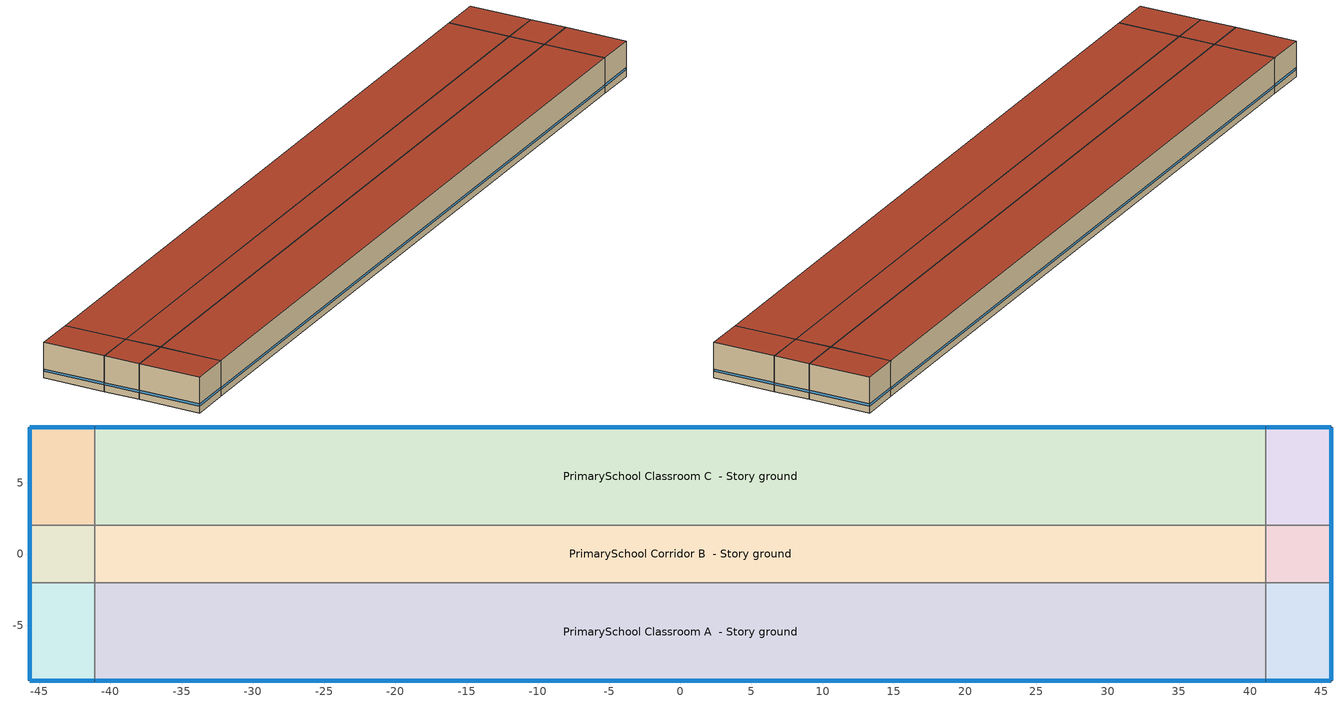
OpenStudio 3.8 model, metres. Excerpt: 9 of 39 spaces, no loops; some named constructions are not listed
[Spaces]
PrimarySchool Classroom A end_a - Story ground
 floor ground (Foundation F 1.26W/m*K Perim 11.46m Area 31.51m2): -45.67,-8.9 -45.67,-2.01 -41.1,-2.01 -41.1,-8.9 z0
 wall outside: -45.67,-2.01 -45.67,-8.9 -41.1,-8.9 z0:3.96
 wall to PrimarySchool Corridor B end_a - Story ground: -41.1,-2.01 -45.67,-2.01 z0:3.96
 wall to PrimarySchool Classroom A  - Story ground: -41.1,-8.9 -41.1,-2.01 z0:3.96
 window: -45.65,-8.9 -41.12,-8.9 / -45.67,-2.03 -45.67,-8.87 z0.76:1
 roof outside: -41.1,-8.9 -41.1,-2.01 -45.67,-2.01 -45.67,-8.9 z3.96
PrimarySchool Corridor B end_a - Story ground
 floor ground (Foundation F 1.26W/m*K Perim 4.01m Area 18.35m2): -45.67,-2.01 -45.67,2.01 -41.1,2.01 -41.1,-2.01 z0
 wall outside: -45.67,2.01 -45.67,-2.01 z0:3.96
 wall to PrimarySchool Classroom C end_a - Story ground: -41.1,2.01 -45.67,2.01 z0:3.96
 wall to PrimarySchool Corridor B  - Story ground: -41.1,-2.01 -41.1,2.01 z0:3.96
 window: -45.67,1.98 -45.67,-1.98 z0.76:1
 roof outside: -41.1,-2.01 -41.1,2.01 -45.67,2.01 -45.67,-2.01 z3.96
PrimarySchool Classroom C end_a - Story ground
 floor ground (Foundation F 1.26W/m*K Perim 11.46m Area 31.51m2): -45.67,2.01 -45.67,8.9 -41.1,8.9 -41.1,2.01 z0
 wall outside: -41.1,8.9 -45.67,8.9 -45.67,2.01 z0:3.96
 wall to PrimarySchool Classroom C  - Story ground: -41.1,2.01 -41.1,8.9 z0:3.96
 window: -45.67,8.87 -45.67,2.03 / -41.12,8.9 -45.65,8.9 z0.76:1
 roof outside: -41.1,2.01 -41.1,8.9 -45.67,8.9 -45.67,2.01 z3.96
PrimarySchool Classroom A  - Story ground
 floor ground (Foundation F 1.26W/m*K Perim 82.2m Area 566.6m2): -41.1,-8.9 -41.1,-2.01 41.1,-2.01 41.1,-8.9 z0
 wall outside: -41.1,-8.9 41.1,-8.9 z0:3.96
 wall to PrimarySchool Corridor B  - Story ground: 41.1,-2.01 -41.1,-2.01 z0:3.96
 wall to PrimarySchool Classroom A end_b - Story ground: 41.1,-8.9 41.1,-2.01 z0:3.96
 window: -41.07,-8.9 41.07,-8.9 z0.76:1
 roof outside: 41.1,-8.9 41.1,-2.01 -41.1,-2.01 -41.1,-8.9 z3.96
PrimarySchool Corridor B  - Story ground
 floor ground (Foundation F 1.26W/m*K Perim 0.0m Area 329.86m2): -41.1,-2.01 -41.1,2.01 41.1,2.01 41.1,-2.01 z0
 wall to PrimarySchool Classroom C  - Story ground: 41.1,2.01 -41.1,2.01 z0:3.96
 wall to PrimarySchool Corridor B end_b - Story ground: 41.1,-2.01 41.1,2.01 z0:3.96
 roof outside: 41.1,-2.01 41.1,2.01 -41.1,2.01 -41.1,-2.01 z3.96
PrimarySchool Classroom C  - Story ground
 floor ground (Foundation F 1.26W/m*K Perim 82.2m Area 566.6m2): -41.1,2.01 -41.1,8.9 41.1,8.9 41.1,2.01 z0
 wall outside: 41.1,8.9 -41.1,8.9 z0:3.96
 wall to PrimarySchool Classroom C end_b - Story ground: 41.1,2.01 41.1,8.9 z0:3.96
 window: 41.07,8.9 -41.07,8.9 z0.76:1
 roof outside: 41.1,2.01 41.1,8.9 -41.1,8.9 -41.1,2.01 z3.96
PrimarySchool Classroom A end_b - Story ground
 floor ground (Foundation F 1.26W/m*K Perim 11.46m Area 31.51m2): 41.1,-8.9 41.1,-2.01 45.67,-2.01 45.67,-8.9 z0
 wall outside: 41.1,-8.9 45.67,-8.9 45.67,-2.01 z0:3.96
 wall to PrimarySchool Corridor B end_b - Story ground: 45.67,-2.01 41.1,-2.01 z0:3.96
 window: 41.12,-8.9 45.65,-8.9 / 45.67,-8.87 45.67,-2.03 z0.76:1
 roof outside: 45.67,-8.9 45.67,-2.01 41.1,-2.01 41.1,-8.9 z3.96
PrimarySchool Corridor B end_b - Story ground
 floor ground (Foundation F 1.26W/m*K Perim 4.01m Area 18.35m2): 41.1,-2.01 41.1,2.01 45.67,2.01 45.67,-2.01 z0
 wall outside: 45.67,-2.01 45.67,2.01 z0:3.96
 wall to PrimarySchool Classroom C end_b - Story ground: 45.67,2.01 41.1,2.01 z0:3.96
 window: 45.67,-1.98 45.67,1.98 z0.76:1
 roof outside: 45.67,-2.01 45.67,2.01 41.1,2.01 41.1,-2.01 z3.96
PrimarySchool Classroom C end_b - Story ground
 floor ground (Foundation F 1.26W/m*K Perim 11.46m Area 31.51m2): 41.1,2.01 41.1,8.9 45.67,8.9 45.67,2.01 z0
 wall outside: 45.67,2.01 45.67,8.9 41.1,8.9 z0:3.96
 window: 45.65,8.9 41.12,8.9 / 45.67,2.03 45.67,8.87 z0.76:1
 roof outside: 45.67,2.01 45.67,8.9 41.1,8.9 41.1,2.01 z3.96
[Schedule:Ruleset]
Education_School BLDG_EQUIP_EndUseData BPR Adjusted: Default Day Schedule=Education_School BLDG_EQUIP_EndUseData Default 1; Summer Design Day Schedule=Education_School BLDG_EQUIP_EndUseData Summer Design Day 1; Winter Design Day Schedule=Education_School BLDG_EQUIP_EndUseData Winter Design Day 1
[Schedule:Day]
Education_School BLDG_EQUIP_EndUseData Wknd Day 3; Education_School BLDG_EQUIP_EndUseData Wknd Day 4; Education_School BLDG_EQUIP_EndUseData Wknd Day 7; Education_School BLDG_EQUIP_EndUseData Wknd Day 8: No, 0, 15, 0.334924, 0, 30, 0.328596, 0, 45, 0.322267, 1, 0, 0.315939, 1, 15, 0.30961, 1, 30, 0.296345, 1, 45, 0.283079, 2, 0, 0.269814, 2, 15, 0.256548, 2, 30, 0.241092, 2, 45, 0.225636, 3, 0, 0.21018, 3, 15, 0.194723, 3, 30, 0.185109, 3, 45, 0.175494, 4, 0, 0.16588, 4, 15, 0.156266, 4, 30, 0.151519, 4, 45, 0.146773, 5, 0, 0.142026, 5, 15, 0.13728, 5, 30, 0.134603, 5, 45, 0.131925, 6, 0, 0.129248, 6, 15, 0.12657, 6, 30, 0.120972, 6, 45, 0.115374, 7, 0, 0.109775, 7, 15, 0.104177, 7, 30, 0.087443, 7, 45, 0.0707089, 8, 0, 0.0539749, 8, 15, 0.0372409, 8, 30, 0.0279306, 8, 45, 0.0186204, 9, 0, 0.00931021, 9, 15, 0, 9, 30, 0.000608511, 9, 45, 0.00121702, 10, 0, 0.00182553, 10, 15, 0.00243404, 10, 30, 0.0399103, 10, 45, 0.0402694, 11, 0, 0.0406286, 11, 15, 0.0409877, 11, 30, 0.0413468, 11, 45, 0.0417059, 12, 0, 0.042065, 12, 15, 0.0424242, 12, 30, 0.0427833, 12, 45, 0.0431424, 13, 0, 0.0435015, 13, 15, 0.0438606, 13, 30, 0.0442198, 13, 45, 0.0445789, 14, 0, 0.044938, 14, 15, 0.0452971, 14, 30, 0.0456563, 14, 45, 0.0460154, 15, 0, 0.0463745, 15, 15, 0.0467336, 15, 30, 0.0550094, 15, 45, 0.0632851, 16, 0, 0.0715609, 16, 15, 0.0798366, 16, 30, 0.0931021, 16, 45, 0.106368, 17, 0, 0.119633, 17, 15, 0.132899, 17, 30, 0.148355, 17, 45, 0.163811, 18, 0, 0.179267, 18, 15, 0.194723, 18, 30, 0.208719, 18, 45, 0.222715, 19, 0, 0.236711, 19, 15, 0.250706, 19, 30, 0.254479, 19, 45, 0.258252, 20, 0, 0.262025, 20, 15, 0.265797, 20, 30, 0.276386, 20, 45, 0.286974, 21, 0, 0.297562, 21, 15, 0.30815, 21, 30, 0.313261, 21, 45, 0.318373, 22, 0, 0.323484, 22, 15, 0.328596, 22, 30, 0.332247, 22, 45, 0.335898, 23, 0, 0.339549, 23, 15, 0.3432, 23, 30, 0.341131, 23, 45, 0.339062, 24, 0, 0.336993
Education_School BLDG_EQUIP_EndUseData Wknd Day 5; Education_School BLDG_EQUIP_EndUseData Wknd Day 6: No, 0, 15, 0.2906, 0, 30, 0.288337, 0, 45, 0.286075, 1, 0, 0.283812, 1, 15, 0.281549, 1, 30, 0.2763, 1, 45, 0.27105, 2, 0, 0.265801, 2, 15, 0.260552, 2, 30, 0.267883, 2, 45, 0.275214, 3, 0, 0.282545, 3, 15, 0.289876, 3, 30, 0.283178, 3, 45, 0.276481, 4, 0, 0.269783, 4, 15, 0.263086, 4, 30, 0.248695, 4, 45, 0.234305, 5, 0, 0.219914, 5, 15, 0.205523, 5, 30, 0.186064, 5, 45, 0.166605, 6, 0, 0.147146, 6, 15, 0.127687, 6, 30, 0.107957, 6, 45, 0.0882263, 7, 0, 0.0684957, 7, 15, 0.0487652, 7, 30, 0.0365739, 7, 45, 0.0243826, 8, 0, 0.0121913, 8, 15, 0, 8, 30, 0.00486023, 8, 45, 0.00972046, 9, 0, 0.0145807, 9, 15, 0.0194409, 9, 30, 0.0215226, 9, 45, 0.0236042, 10, 0, 0.0256859, 10, 15, 0.0277676, 10, 30, 0.0723564, 10, 45, 0.0722199, 11, 0, 0.0720834, 11, 15, 0.0719469, 11, 30, 0.0718104, 11, 45, 0.0716739, 12, 0, 0.0715374, 12, 15, 0.0714009, 12, 30, 0.0712644, 12, 45, 0.0711278, 13, 0, 0.0709913, 13, 15, 0.0708548, 13, 30, 0.0707183, 13, 45, 0.0705818, 14, 0, 0.0704453, 14, 15, 0.0703088, 14, 30, 0.0701723, 14, 45, 0.0700358, 15, 0, 0.0698993, 15, 15, 0.0697628, 15, 30, 0.0687672, 15, 45, 0.0677717, 16, 0, 0.0667761, 16, 15, 0.0657805, 16, 30, 0.0716635, 16, 45, 0.0775464, 17, 0, 0.0834294, 17, 15, 0.0893123, 17, 30, 0.0886788, 17, 45, 0.0880452, 18, 0, 0.0874117, 18, 15, 0.0867781, 18, 30, 0.0939282, 18, 45, 0.101078, 19, 0, 0.108228, 19, 15, 0.115378, 19, 30, 0.132665, 19, 45, 0.149952, 20, 0, 0.167239, 20, 15, 0.184526, 20, 30, 0.196201, 20, 45, 0.207877, 21, 0, 0.219552, 21, 15, 0.231227, 21, 30, 0.236386, 21, 45, 0.241545, 22, 0, 0.246704, 22, 15, 0.251863, 22, 30, 0.258379, 22, 45, 0.264896, 23, 0, 0.271413, 23, 15, 0.277929, 23, 30, 0.281097, 23, 45, 0.284265, 24, 0, 0.287432
Education_School BLDG_EQUIP_EndUseData Wkdy Day 2: No, 0, 15, 0.0719266, 0, 30, 0.0709975, 0, 45, 0.0700683, 1, 0, 0.0691392, 1, 15, 0.06821, 1, 30, 0.0672809, 1, 45, 0.0541834, 2, 0, 0.041086, 2, 15, 0.0279886, 2, 30, 0.0148911, 2, 45, 0.0111684, 3, 0, 0.00744557, 3, 15, 0.00372278, 3, 30, 0, 3, 45, 0.0106607, 4, 0, 0.0213214, 4, 15, 0.0319821, 4, 30, 0.0426428, 4, 45, 0.0702929, 5, 0, 0.0979431, 5, 15, 0.125593, 5, 30, 0.153243, 5, 45, 0.20279, 6, 0, 0.252337, 6, 15, 0.301884, 6, 30, 0.351431, 6, 45, 0.406494, 7, 0, 0.461558, 7, 15, 0.516621, 7, 30, 0.571684, 7, 45, 0.621096, 8, 0, 0.670507, 8, 15, 0.719919, 8, 30, 0.76933, 8, 45, 0.7946, 9, 0, 0.81987, 9, 15, 0.84514, 9, 30, 0.924469, 9, 45, 0.929884, 10, 0, 0.935299, 10, 15, 0.940714, 10, 30, 0.94491, 10, 45, 0.949107, 11, 0, 0.953303, 11, 15, 0.9575, 11, 30, 0.948938, 11, 45, 0.940375, 12, 0, 0.931813, 12, 15, 0.92325, 12, 30, 0.89401, 12, 45, 0.864769, 13, 0, 0.835528, 13, 15, 0.806287, 13, 30, 0.739277, 13, 45, 0.672267, 14, 0, 0.605257, 14, 15, 0.216531, 14, 30, 0.189659, 14, 45, 0.162787, 15, 0, 0.135915, 15, 15, 0.122209, 15, 30, 0.108502, 15, 45, 0.0947956, 16, 0, 0.081089, 16, 15, 0.0760125, 16, 30, 0.070936, 16, 45, 0.0658594, 17, 0, 0.0607829, 17, 15, 0.0609014, 17, 30, 0.0610198, 17, 45, 0.0611383, 18, 0, 0.0612567, 18, 15, 0.0488192, 18, 30, 0.0363818, 18, 45, 0.0239443, 19, 0, 0.0115068, 19, 15, 0.0305607, 19, 30, 0.0496146, 19, 45, 0.0686684, 20, 0, 0.0877223, 20, 15, 0.0867932, 20, 30, 0.085864, 20, 45, 0.0849349, 21, 0, 0.0840057, 21, 15, 0.0830765, 21, 30, 0.0821474, 21, 45, 0.0812182, 22, 0, 0.0802891, 22, 15, 0.0793599, 22, 30, 0.0784307, 22, 45, 0.0775016, 23, 0, 0.0765724, 23, 15, 0.0756433, 23, 30, 0.0747141, 23, 45, 0.073785, 24, 0, 0.0728558
Education_School BLDG_EQUIP_EndUseData Wkdy Day 3; Education_School BLDG_EQUIP_EndUseData Default 1: No, 0, 15, 0.0686684, 0, 30, 0.0877223, 0, 45, 0.082612, 1, 0, 0.0775016, 1, 15, 0.0723912, 1, 30, 0.0672809, 1, 45, 0.0541834, 2, 0, 0.041086, 2, 15, 0.0279886, 2, 30, 0.0148911, 2, 45, 0.0111684, 3, 0, 0.00744557, 3, 15, 0.00372278, 3, 30, 0, 3, 45, 0.0106607, 4, 0, 0.0213214, 4, 15, 0.0319821, 4, 30, 0.0426428, 4, 45, 0.0702929, 5, 0, 0.0979431, 5, 15, 0.125593, 5, 30, 0.153243, 5, 45, 0.20279, 6, 0, 0.252337, 6, 15, 0.301884, 6, 30, 0.351431, 6, 45, 0.406494, 7, 0, 0.461558, 7, 15, 0.516621, 7, 30, 0.571684, 7, 45, 0.621096, 8, 0, 0.670507, 8, 15, 0.719919, 8, 30, 0.76933, 8, 45, 0.784492, 9, 0, 0.799654, 9, 15, 0.814816, 9, 30, 0.829978, 9, 45, 0.84514, 10, 0, 0.860132, 10, 15, 0.875125, 10, 30, 0.890118, 10, 45, 0.90511, 11, 0, 0.908596, 11, 15, 0.912082, 11, 30, 0.915568, 11, 45, 0.919054, 12, 0, 0.924469, 12, 15, 0.929884, 12, 30, 0.935299, 12, 45, 0.940714, 13, 0, 0.944071, 13, 15, 0.947428, 13, 30, 0.950785, 13, 45, 0.954143, 14, 0, 0.9575, 14, 15, 0.948938, 14, 30, 0.940375, 14, 45, 0.931813, 15, 0, 0.92325, 15, 15, 0.89401, 15, 30, 0.864769, 15, 45, 0.835528, 16, 0, 0.806287, 16, 15, 0.75603, 16, 30, 0.705772, 16, 45, 0.655515, 17, 0, 0.605257, 17, 15, 0.55483, 17, 30, 0.504403, 17, 45, 0.453977, 18, 0, 0.40355, 18, 15, 0.363513, 18, 30, 0.323476, 18, 45, 0.283439, 19, 0, 0.243402, 19, 15, 0.216531, 19, 30, 0.189659, 19, 45, 0.162787, 20, 0, 0.135915, 20, 15, 0.122209, 20, 30, 0.108502, 20, 45, 0.0947956, 21, 0, 0.081089, 21, 15, 0.0760125, 21, 30, 0.070936, 21, 45, 0.0658594, 22, 0, 0.0607829, 22, 15, 0.0609014, 22, 30, 0.0610198, 22, 45, 0.0611383, 23, 0, 0.0612567, 23, 15, 0.0363818, 23, 30, 0.0115068, 23, 45, 0.0305607, 24, 0, 0.0496146
Education_School BLDG_EQUIP_EndUseData Wkdy Day 4: No, 0, 15, 0.0183179, 0, 30, 0.0221135, 0, 45, 0.0178228, 1, 0, 0.0135321, 1, 15, 0.00924147, 1, 30, 0.00495079, 1, 45, 0.00371309, 2, 0, 0.00247539, 2, 15, 0.0012377, 2, 30, 0, 2, 45, 0.00342429, 3, 0, 0.00684859, 3, 15, 0.0102729, 3, 30, 0.0136972, 3, 45, 0.022196, 4, 0, 0.0306949, 4, 15, 0.0391937, 4, 30, 0.0476926, 4, 45, 0.0679908, 5, 0, 0.088289, 5, 15, 0.108587, 5, 30, 0.128885, 5, 45, 0.153887, 6, 0, 0.178888, 6, 15, 0.20389, 6, 30, 0.228891, 6, 45, 0.259916, 7, 0, 0.290941, 7, 15, 0.321966, 7, 30, 0.352991, 7, 45, 0.377085, 8, 0, 0.401179, 8, 15, 0.425273, 8, 30, 0.449366, 8, 45, 0.458707, 9, 0, 0.468047, 9, 15, 0.477388, 9, 30, 0.486728, 9, 45, 0.496069, 10, 0, 0.50564, 10, 15, 0.515212, 10, 30, 0.524783, 10, 45, 0.534355, 11, 0, 0.538604, 11, 15, 0.542854, 11, 30, 0.547103, 11, 45, 0.551353, 12, 0, 0.554859, 12, 15, 0.558366, 12, 30, 0.561873, 12, 45, 0.56538, 13, 0, 0.565644, 13, 15, 0.565908, 13, 30, 0.566172, 13, 45, 0.566436, 14, 0, 0.5667, 14, 15, 0.553415, 14, 30, 0.540131, 14, 45, 0.526846, 15, 0, 0.513562, 15, 15, 0.493841, 15, 30, 0.47412, 15, 45, 0.4544, 16, 0, 0.434679, 16, 15, 0.408275, 16, 30, 0.381871, 16, 45, 0.355466, 17, 0, 0.329062, 17, 15, 0.303896, 17, 30, 0.278729, 17, 45, 0.253563, 18, 0, 0.228396, 18, 15, 0.210532, 18, 30, 0.192668, 18, 45, 0.174804, 19, 0, 0.15694, 19, 15, 0.14382, 19, 30, 0.130701, 19, 45, 0.117581, 20, 0, 0.104462, 20, 15, 0.0979843, 20, 30, 0.091507, 20, 45, 0.0850298, 21, 0, 0.0785525, 21, 15, 0.0727353, 21, 30, 0.0669181, 21, 45, 0.061101, 22, 0, 0.0552838, 22, 15, 0.0492892, 22, 30, 0.0432946, 22, 45, 0.0373, 23, 0, 0.0313055, 23, 15, 0.0191183, 23, 30, 0.0069311, 23, 45, 0.0107267, 24, 0, 0.0145223
Education_School BLDG_EQUIP_EndUseData Wkdy Day 5: No, 0, 15, 0.00885141, 0, 30, 0.00807128, 0, 45, 0.00729116, 1, 0, 0.00651103, 1, 15, 0.00573091, 1, 30, 0.00495079, 1, 45, 0.00371309, 2, 0, 0.00247539, 2, 15, 0.0012377, 2, 30, 0, 2, 45, 0.00342429, 3, 0, 0.00684859, 3, 15, 0.0102729, 3, 30, 0.0136972, 3, 45, 0.022196, 4, 0, 0.0306949, 4, 15, 0.0391937, 4, 30, 0.0476926, 4, 45, 0.0679908, 5, 0, 0.088289, 5, 15, 0.108587, 5, 30, 0.128885, 5, 45, 0.153887, 6, 0, 0.178888, 6, 15, 0.20389, 6, 30, 0.228891, 6, 45, 0.259916, 7, 0, 0.290941, 7, 15, 0.321966, 7, 30, 0.352991, 7, 45, 0.377085, 8, 0, 0.401179, 8, 15, 0.425273, 8, 30, 0.449366, 8, 45, 0.464934, 9, 0, 0.480501, 9, 15, 0.496069, 9, 30, 0.554859, 9, 45, 0.558366, 10, 0, 0.561873, 10, 15, 0.56538, 10, 30, 0.56571, 10, 45, 0.56604, 11, 0, 0.56637, 11, 15, 0.5667, 11, 30, 0.553415, 11, 45, 0.540131, 12, 0, 0.526846, 12, 15, 0.513562, 12, 30, 0.493841, 12, 45, 0.47412, 13, 0, 0.4544, 13, 15, 0.434679, 13, 30, 0.399473, 13, 45, 0.364268, 14, 0, 0.329062, 14, 15, 0.14382, 14, 30, 0.130701, 14, 45, 0.117581, 15, 0, 0.104462, 15, 15, 0.0979843, 15, 30, 0.091507, 15, 45, 0.0850298, 16, 0, 0.0785525, 16, 15, 0.0727353, 16, 30, 0.0669181, 16, 45, 0.061101, 17, 0, 0.0552838, 17, 15, 0.0492892, 17, 30, 0.0432946, 17, 45, 0.0373, 18, 0, 0.0313055, 18, 15, 0.0252119, 18, 30, 0.0191183, 18, 45, 0.0130247, 19, 0, 0.0069311, 19, 15, 0.0107267, 19, 30, 0.0145223, 19, 45, 0.0183179, 20, 0, 0.0221135, 20, 15, 0.0213334, 20, 30, 0.0205533, 20, 45, 0.0197731, 21, 0, 0.018993, 21, 15, 0.0182129, 21, 30, 0.0174328, 21, 45, 0.0166526, 22, 0, 0.0158725, 22, 15, 0.0150924, 22, 30, 0.0143123, 22, 45, 0.0135321, 23, 0, 0.012752, 23, 15, 0.0119719, 23, 30, 0.0111918, 23, 45, 0.0104117, 24, 0, 0.00963153
Education_School BLDG_EQUIP_EndUseData Summer Design Day 1: No, 24, 0, 1
Education_School BLDG_EQUIP_EndUseData Winter Design Day 1: No, 24, 0, 0
[Schedule:Rule] Schedule Ruleset=Education_School BLDG_EQUIP_EndUseData BPR Adjusted; Date Specification Type=DateRange
Name | Rule Order | Day Schedule | Apply Monday | Apply Tuesday | Apply Wednesday | Apply Thursday | Apply Friday | Start Month | Start Day | End Month | End Day | Apply Sunday | Apply Saturday
Schedule Rule 102 | 0 | Education_School BLDG_EQUIP_EndUseData Wkdy Day 5 | Yes | Yes | Yes | Yes | Yes | 7 | 2 | 8 | 24
Schedule Rule 103 | 1 | Education_School BLDG_EQUIP_EndUseData Wkdy Day 4 | Yes | Yes | Yes | Yes | Yes | 6 | 18 | 6 | 29
Schedule Rule 104 | 2 | Education_School BLDG_EQUIP_EndUseData Wkdy Day 3 | Yes | Yes | Yes | Yes | Yes | 9 | 3 | 12 | 31
Schedule Rule 105 | 3 | Education_School BLDG_EQUIP_EndUseData Wkdy Day 2 | Yes | Yes | Yes | Yes | Yes | 8 | 27 | 8 | 31
Schedule Rule 106 | 4 | Education_School BLDG_EQUIP_EndUseData Wknd Day 8 |  |  |  |  |  | 1 | 7 | 6 | 10 | Yes
Schedule Rule 107 | 5 | Education_School BLDG_EQUIP_EndUseData Wknd Day 7 |  |  |  |  |  | 1 | 6 | 6 | 16 |  | Yes
Schedule Rule 108 | 6 | Education_School BLDG_EQUIP_EndUseData Wknd Day 6 |  |  |  |  |  | 6 | 23 | 8 | 25 |  | Yes
Schedule Rule 109 | 7 | Education_School BLDG_EQUIP_EndUseData Wknd Day 5 |  |  |  |  |  | 6 | 17 | 8 | 26 | Yes
Schedule Rule 110 | 8 | Education_School BLDG_EQUIP_EndUseData Wknd Day 4 |  |  |  |  |  | 9 | 2 | 12 | 30 | Yes
Schedule Rule 111 | 9 | Education_School BLDG_EQUIP_EndUseData Wknd Day 3 |  |  |  |  |  | 9 | 1 | 12 | 29 |  | Yes
